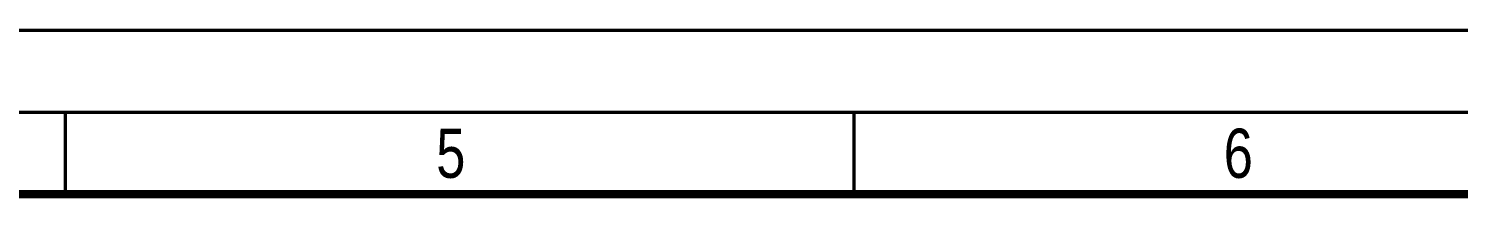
# Model space of a CAD drawing. Header units: millimetres. Extents: x 0 to 420, y 0 to 297.
# Drawn here: x 214.8 to 302.2, y 286.8 to 297.1 of the extents above; entities that cross this region are included whole.
import ezdxf

# ---------------------------------------------------------------- set-up
doc = ezdxf.new("R2010")
doc.units = ezdxf.units.MM
doc.header["$LTSCALE"] = 23.1
doc.layers.get('0').update_dxf_attribs({"linetype": 'CONTINUOUS'})
doc.styles.get("Standard").update_dxf_attribs({"font": 'txt', "width": 0.8})

msp = doc.modelspace()

# ---------------------------------------------------------------- linework, layer by layer
at = {"color": 7, "linetype": 'CONTINUOUS'}
for points, const_width in [([(420, 297), (0, 297)], 0.199), ([(415, 292), (5, 292)], 0.199), ([(217, 287), (217, 292)], 0.199), ([(265.25, 287), (265.25, 292)], 0.199), ([(410, 287), (24, 287)], 0.499)]:
    msp.add_lwpolyline(points, dxfattribs=dict(at, const_width=const_width))

# ---------------------------------------------------------------- texts
at = {"color": 7, "linetype": 'CONTINUOUS', "char_height": 3, "width": 2.4, "attachment_point": 1, "line_spacing_factor": 0.9}
for s, insert in [('5', (239.6964, 291)), ('6', (287.875, 291))]:
    msp.add_mtext(s, dxfattribs=dict(at, insert=insert))

doc.saveas('drawing.dxf')
